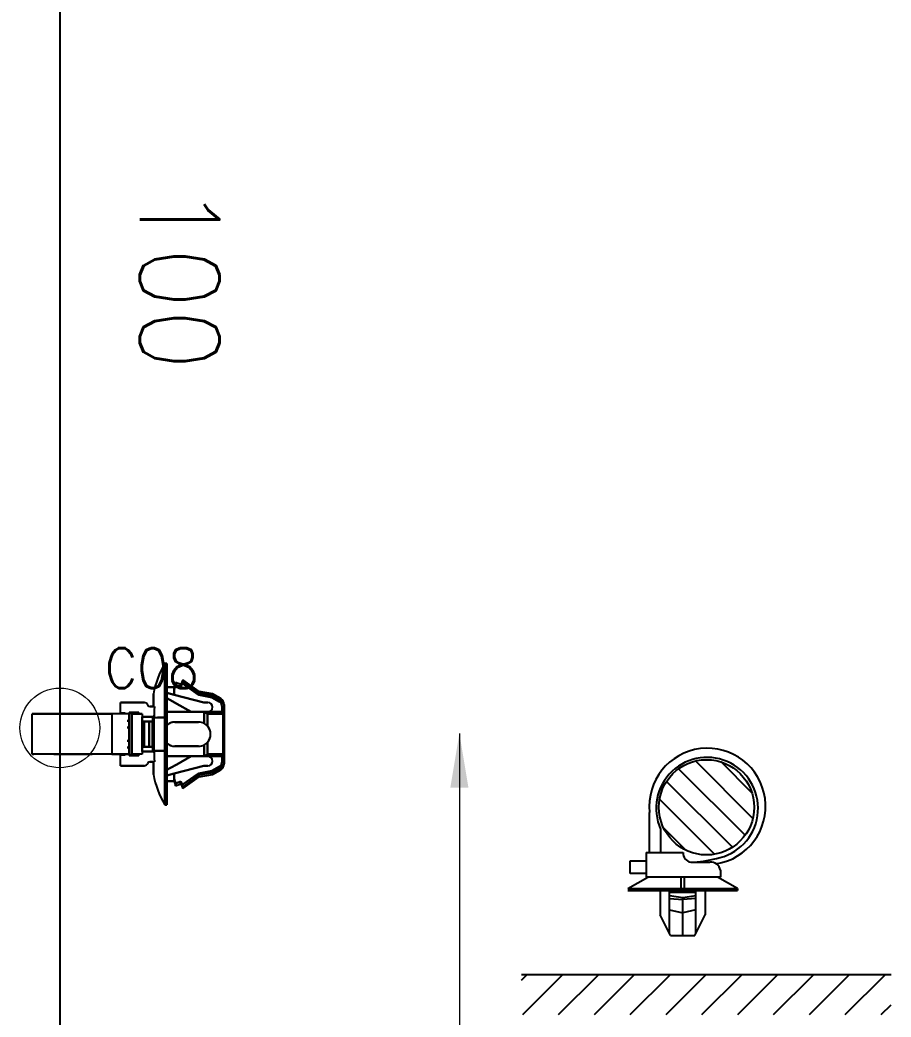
# Model space of a CAD drawing. Header units: inches. Extents: x 47316 to 59086, y 3141 to 11743.
# Drawn here: x 58278.5 to 58333, y 7397.6 to 7460.1 of the extents above; entities that cross this region are included whole.
import ezdxf

# ---------------------------------------------------------------- set-up
doc = ezdxf.new("R2010")
doc.units = ezdxf.units.IN
doc.header["$MEASUREMENT"] = 0
doc.layers.add('at_Entity', color=1, linetype='Continuous')
doc.layers.add('图形层', color=7, linetype='Continuous')
doc.layers.add('Beschreibung', color=7, linetype='Continuous', lineweight=25)
doc.styles.get("Standard").update_dxf_attribs({"font": ''})
doc.styles.get('Standard').set_extended_font_data('SimSun')
doc.linetypes.add('_VH_OTCON', pattern='A,0.0001,[7,VeSys.shx,S=0.1,R=0,X=0,Y=0],-0.4,[7,VeSys.shx,S=0.1,R=0,X=0,Y=0],-0.4,["X",Standard,S=1,R=0,X=-0.5,Y=-0.5],-0.0001,[7,VeSys.shx,S=0.1,R=0,X=0,Y=0],-0.4', length=1.2002)

msp = doc.modelspace()

# ---------------------------------------------------------------- linework, layer by layer
at = {"color": 0, "linetype": '_VH_OTCON', "lineweight": -2, "ltscale": 5}
for p, q in [((58280.977, 7473.388), (58280.977, 7415.726)), ((58280.977, 7415.726), (58280.977, 7373.054))]:
    msp.add_line(p, q, dxfattribs=at)
at = {"color": 7, "ltscale": 0.2}
for p, q in [((58287.557, 7416.387), (58287.557, 7419.755)), ((58287.557, 7416.387), (58287.557, 7419.755)), ((58287.683, 7416.387), (58287.683, 7419.755)), ((58287.683, 7419.755), (58287.683, 7416.387)), ((58287.557, 7410.914), (58287.557, 7414.282)), ((58287.557, 7414.282), (58287.557, 7410.914)), ((58287.683, 7414.282), (58287.683, 7410.914)), ((58287.683, 7414.282), (58287.683, 7410.914))]:
    msp.add_line(p, q, dxfattribs=at)
at = {"color": 7, "ltscale": 0.0075}
for p, q in [((58287.557, 7419.755), (58287.683, 7419.755)), ((58287.683, 7419.755), (58287.557, 7419.755)), ((58291.135, 7417.077), (58291.261, 7417.077)), ((58291.135, 7417.077), (58291.261, 7417.077)), ((58287.557, 7416.387), (58287.683, 7416.387)), ((58287.683, 7416.387), (58287.557, 7416.387)), ((58291.261, 7416.724), (58291.135, 7416.724)), ((58285.325, 7416.177), (58285.199, 7416.177)), ((58285.199, 7416.177), (58285.325, 7416.177)), ((58285.199, 7415.756), (58285.325, 7415.756)), ((58285.325, 7415.756), (58285.199, 7415.756)), ((58285.325, 7414.914), (58285.199, 7414.914)), ((58285.199, 7414.914), (58285.325, 7414.914)), ((58285.199, 7414.493), (58285.325, 7414.493)), ((58285.325, 7414.493), (58285.199, 7414.493)), ((58287.683, 7414.282), (58287.557, 7414.282)), ((58287.557, 7414.282), (58287.683, 7414.282)), ((58291.261, 7413.593), (58291.135, 7413.593)), ((58291.261, 7413.593), (58291.135, 7413.593)), ((58287.557, 7410.914), (58287.683, 7410.914)), ((58287.683, 7410.914), (58287.557, 7410.914))]:
    msp.add_line(p, q, dxfattribs=at)
at = {"color": 7, "ltscale": 0.087396}
for p, q in [((58287.683, 7419.755), (58287.683, 7418.283)), ((58287.683, 7410.914), (58287.683, 7412.386)), ((58287.683, 7410.914), (58287.683, 7412.386))]:
    msp.add_line(p, q, dxfattribs=at)
at = {"color": 7, "ltscale": 0.0875}
for p, q in [((58287.683, 7418.282), (58287.683, 7419.755)), ((58289.661, 7416.092), (58288.188, 7416.092)), ((58288.188, 7416.092), (58289.661, 7416.092)), ((58288.188, 7414.577), (58289.661, 7414.577)), ((58289.661, 7414.577), (58288.188, 7414.577)), ((58289.661, 7414.577), (58288.188, 7414.577))]:
    msp.add_line(p, q, dxfattribs=at)
at = {"color": 7, "ltscale": 0.027499}
for p, q in [((58288.146, 7418.282), (58287.683, 7418.282)), ((58287.683, 7418.282), (58288.146, 7418.282)), ((58288.146, 7412.388), (58287.683, 7412.388)), ((58287.683, 7412.388), (58288.146, 7412.388))]:
    msp.add_line(p, q, dxfattribs=at)
at = {"color": 7, "ltscale": 0.018183}
msp.add_line((58288.23, 7418.576), (58288.146, 7418.282), dxfattribs=at)
at = {"color": 7, "ltscale": 0.018199}
for p, q in [((58288.146, 7418.139), (58288.23, 7418.434)), ((58288.23, 7418.434), (58288.146, 7418.139)), ((58288.146, 7412.53), (58288.23, 7412.235)), ((58288.23, 7412.235), (58288.146, 7412.53))]:
    msp.add_line(p, q, dxfattribs=at)
at = {"color": 7, "ltscale": 0.000342}
for p, q in [((58288.146, 7418.276), (58288.146, 7418.282)), ((58288.146, 7412.388), (58288.146, 7412.393))]:
    msp.add_line(p, q, dxfattribs=at)
at = {"color": 7, "ltscale": 0.006641}
msp.add_line((58288.146, 7418.282), (58288.146, 7418.17), dxfattribs=at)
at = {"color": 7, "ltscale": 0.002142}
msp.add_line((58288.146, 7418.245), (58288.146, 7418.282), dxfattribs=at)
at = {"color": 7, "ltscale": 0.00033}
for p, q in [((58288.146, 7418.282), (58288.146, 7418.276)), ((58288.146, 7412.393), (58288.146, 7412.388)), ((58288.546, 7412.22), (58288.546, 7412.225))]:
    msp.add_line(p, q, dxfattribs=at)
at = {"color": 7, "ltscale": 0.002136}
msp.add_line((58288.146, 7418.282), (58288.146, 7418.246), dxfattribs=at)
at = {"color": 7, "ltscale": 0.001825}
msp.add_line((58288.146, 7418.276), (58288.146, 7418.245), dxfattribs=at)
at = {"color": 7, "ltscale": 0.003674}
for p, q in [((58288.146, 7418.214), (58288.146, 7418.276)), ((58288.146, 7412.393), (58288.146, 7412.455))]:
    msp.add_line(p, q, dxfattribs=at)
at = {"color": 7, "ltscale": 0.006305}
msp.add_line((58288.146, 7418.246), (58288.146, 7418.139), dxfattribs=at)
at = {"color": 7, "ltscale": 0.006299}
msp.add_line((58288.146, 7418.139), (58288.146, 7418.245), dxfattribs=at)
at = {"color": 7, "ltscale": 0.00329}
msp.add_line((58288.146, 7418.159), (58288.146, 7418.214), dxfattribs=at)
at = {"color": 7, "ltscale": 0.019785}
for p, q in [((58288.146, 7417.806), (58288.146, 7418.139)), ((58288.146, 7418.139), (58288.146, 7417.806)), ((58288.146, 7412.863), (58288.146, 7412.53)), ((58288.146, 7412.53), (58288.146, 7412.863))]:
    msp.add_line(p, q, dxfattribs=at)
at = {"color": 7, "ltscale": 0.008429}
for p, q in [((58288.23, 7418.434), (58288.23, 7418.576)), ((58288.546, 7412.361), (58288.546, 7412.22))]:
    msp.add_line(p, q, dxfattribs=at)
at = {"color": 7, "ltscale": 0.020195}
for p, q in [((58288.546, 7418.45), (58288.23, 7418.576)), ((58288.23, 7418.434), (58288.546, 7418.308)), ((58288.546, 7418.308), (58288.23, 7418.434)), ((58288.23, 7412.235), (58288.546, 7412.361)), ((58288.546, 7412.361), (58288.23, 7412.235)), ((58288.23, 7412.093), (58288.546, 7412.22))]:
    msp.add_line(p, q, dxfattribs=at)
at = {"color": 7, "ltscale": 0.008438}
msp.add_line((58288.23, 7418.576), (58288.23, 7418.434), dxfattribs=at)
at = {"color": 7, "ltscale": 0.002185}
msp.add_line((58288.23, 7418.506), (58288.23, 7418.543), dxfattribs=at)
at = {"color": 7, "ltscale": 0.019}
msp.add_line((58288.672, 7418.744), (58288.546, 7418.45), dxfattribs=at)
at = {"color": 7, "ltscale": 0.013619}
for p, q in [((58288.546, 7418.308), (58288.636, 7418.519)), ((58288.636, 7418.519), (58288.546, 7418.308)), ((58288.546, 7412.361), (58288.636, 7412.151)), ((58288.636, 7412.151), (58288.546, 7412.361))]:
    msp.add_line(p, q, dxfattribs=at)
at = {"color": 7, "ltscale": 0.0009}
msp.add_line((58288.546, 7418.435), (58288.546, 7418.45), dxfattribs=at)
at = {"color": 7, "ltscale": 0.000912}
for p, q in [((58288.546, 7418.45), (58288.546, 7418.434)), ((58288.23, 7412.109), (58288.23, 7412.093))]:
    msp.add_line(p, q, dxfattribs=at)
at = {"color": 7, "ltscale": 0.002856}
msp.add_line((58288.546, 7418.444), (58288.546, 7418.396), dxfattribs=at)
at = {"color": 7, "ltscale": 0.002869}
msp.add_line((58288.546, 7418.396), (58288.546, 7418.444), dxfattribs=at)
at = {"color": 7, "ltscale": 0.002832}
msp.add_line((58288.546, 7418.387), (58288.546, 7418.435), dxfattribs=at)
at = {"color": 7, "ltscale": 0.00282}
for p, q in [((58288.546, 7418.434), (58288.546, 7418.387)), ((58288.23, 7412.156), (58288.23, 7412.109))]:
    msp.add_line(p, q, dxfattribs=at)
at = {"color": 7, "ltscale": 0.004715}
msp.add_line((58288.546, 7418.308), (58288.546, 7418.387), dxfattribs=at)
at = {"color": 7, "ltscale": 0.004687}
msp.add_line((58288.546, 7418.387), (58288.546, 7418.308), dxfattribs=at)
at = {"color": 7, "ltscale": 0.074459}
for p, q in [((58288.636, 7418.519), (58289.656, 7417.79)), ((58289.656, 7417.79), (58288.636, 7418.519)), ((58288.636, 7412.151), (58289.656, 7412.879)), ((58289.656, 7412.879), (58288.636, 7412.151))]:
    msp.add_line(p, q, dxfattribs=at)
at = {"color": 7, "ltscale": 0.000903}
msp.add_line((58288.672, 7418.744), (58288.672, 7418.728), dxfattribs=at)
at = {"color": 7, "ltscale": 4.3e-05}
msp.add_line((58288.672, 7418.744), (58288.672, 7418.744), dxfattribs=at)
at = {"color": 7, "ltscale": 0.075271}
for p, q in [((58289.704, 7418.008), (58288.672, 7418.744)), ((58288.672, 7418.641), (58289.704, 7417.904)), ((58289.704, 7417.904), (58288.672, 7418.641)), ((58289.704, 7412.765), (58288.672, 7412.029)), ((58288.672, 7411.925), (58289.704, 7412.662))]:
    msp.add_line(p, q, dxfattribs=at)
at = {"color": 7, "ltscale": 4.9e-05}
msp.add_line((58288.672, 7418.744), (58288.672, 7418.744), dxfattribs=at)
at = {"color": 7, "ltscale": 0.000916}
msp.add_line((58288.672, 7418.744), (58288.672, 7418.728), dxfattribs=at)
at = {"color": 7, "ltscale": 0.005222}
msp.add_line((58288.672, 7418.728), (58288.672, 7418.641), dxfattribs=at)
at = {"color": 7, "ltscale": 0.005249}
msp.add_line((58288.672, 7418.728), (58288.672, 7418.64), dxfattribs=at)
at = {"color": 7, "ltscale": 0.047501}
for p, q in [((58286.841, 7417.861), (58286.841, 7417.061)), ((58286.841, 7417.061), (58286.841, 7417.861)), ((58286.841, 7413.609), (58286.841, 7412.809)), ((58286.841, 7412.809), (58286.841, 7413.609))]:
    msp.add_line(p, q, dxfattribs=at)
at = {"color": 7, "ltscale": 0.015289}
msp.add_line((58287.906, 7417.454), (58287.682, 7417.58), dxfattribs=at)
at = {"color": 7, "ltscale": 0.028456}
for p, q in [((58288.146, 7417.806), (58287.683, 7417.929)), ((58287.683, 7417.929), (58288.146, 7417.806)), ((58288.146, 7412.863), (58287.683, 7412.74)), ((58287.683, 7412.74), (58288.146, 7412.863))]:
    msp.add_line(p, q, dxfattribs=at)
at = {"color": 7, "ltscale": 0.020602}
for p, q in [((58287.683, 7417.929), (58287.683, 7417.583)), ((58287.683, 7412.74), (58287.683, 7413.087)), ((58287.683, 7412.74), (58287.683, 7413.087))]:
    msp.add_line(p, q, dxfattribs=at)
at = {"color": 7, "ltscale": 0.020749}
msp.add_line((58287.683, 7417.58), (58287.683, 7417.929), dxfattribs=at)
at = {"color": 7, "ltscale": 0.015242}
for p, q in [((58287.683, 7417.58), (58287.906, 7417.454)), ((58287.906, 7413.215), (58287.683, 7413.089))]:
    msp.add_line(p, q, dxfattribs=at)
at = {"color": 7, "ltscale": 0.11383}
for p, q in [((58289.998, 7417.313), (58288.146, 7417.806)), ((58288.146, 7417.806), (58289.998, 7417.313)), ((58289.998, 7413.356), (58288.146, 7412.863)), ((58288.146, 7412.863), (58289.998, 7413.356))]:
    msp.add_line(p, q, dxfattribs=at)
at = {"color": 7, "ltscale": 0.004321}
for p, q in [((58289.685, 7417.857), (58289.656, 7417.79)), ((58289.656, 7417.79), (58289.685, 7417.857)), ((58289.656, 7412.879), (58289.685, 7412.812)), ((58289.685, 7412.812), (58289.656, 7412.879))]:
    msp.add_line(p, q, dxfattribs=at)
at = {"color": 7, "ltscale": 0.051095}
for p, q in [((58289.656, 7417.79), (58290.504, 7417.641)), ((58290.504, 7417.641), (58289.656, 7417.79)), ((58289.656, 7412.879), (58290.504, 7413.028)), ((58290.504, 7413.028), (58289.656, 7412.879))]:
    msp.add_line(p, q, dxfattribs=at)
at = {"color": 7, "ltscale": 0.000205}
for p, q in [((58289.686, 7417.86), (58289.685, 7417.857)), ((58289.685, 7417.857), (58289.686, 7417.86)), ((58289.685, 7412.812), (58289.686, 7412.809)), ((58289.686, 7412.809), (58289.685, 7412.812))]:
    msp.add_line(p, q, dxfattribs=at)
at = {"color": 7, "ltscale": 0.002621}
for p, q in [((58289.703, 7417.901), (58289.686, 7417.86)), ((58289.686, 7417.86), (58289.703, 7417.901)), ((58289.686, 7412.809), (58289.703, 7412.768)), ((58289.703, 7412.768), (58289.686, 7412.809))]:
    msp.add_line(p, q, dxfattribs=at)
at = {"color": 7, "ltscale": 0.050773}
for p, q in [((58289.703, 7417.901), (58290.545, 7417.753)), ((58290.545, 7417.753), (58289.703, 7417.901)), ((58290.545, 7412.916), (58289.703, 7412.768))]:
    msp.add_line(p, q, dxfattribs=at)
at = {"color": 7, "ltscale": 0.006168}
for p, q in [((58289.704, 7417.904), (58289.704, 7418.008)), ((58289.704, 7418.008), (58289.704, 7417.904))]:
    msp.add_line(p, q, dxfattribs=at)
at = {"color": 7, "ltscale": 0.05076}
for p, q in [((58290.546, 7417.86), (58289.704, 7418.008)), ((58289.704, 7412.662), (58290.546, 7412.809))]:
    msp.add_line(p, q, dxfattribs=at)
at = {"color": 7, "ltscale": 0.004276}
for p, q in [((58290.529, 7417.709), (58290.504, 7417.641)), ((58290.504, 7417.641), (58290.529, 7417.709)), ((58290.529, 7412.96), (58290.504, 7413.028)), ((58290.504, 7413.028), (58290.529, 7412.96))]:
    msp.add_line(p, q, dxfattribs=at)
at = {"color": 7, "ltscale": 0.0329}
for p, q in [((58290.504, 7417.641), (58290.982, 7417.361)), ((58290.982, 7417.361), (58290.504, 7417.641)), ((58290.504, 7413.028), (58290.982, 7413.309)), ((58290.982, 7413.309), (58290.504, 7413.028))]:
    msp.add_line(p, q, dxfattribs=at)
at = {"color": 7, "ltscale": 0.002806}
for p, q in [((58290.545, 7417.753), (58290.529, 7417.709)), ((58290.529, 7412.96), (58290.545, 7412.916))]:
    msp.add_line(p, q, dxfattribs=at)
at = {"color": 7, "ltscale": 0.00266}
for p, q in [((58290.53, 7417.711), (58290.545, 7417.753)), ((58290.545, 7412.916), (58290.53, 7412.958))]:
    msp.add_line(p, q, dxfattribs=at)
at = {"color": 7, "ltscale": 0.034163}
for p, q in [((58290.545, 7417.753), (58291.042, 7417.463)), ((58291.042, 7413.206), (58290.545, 7412.916))]:
    msp.add_line(p, q, dxfattribs=at)
at = {"color": 7, "ltscale": 0.006223}
for p, q in [((58290.546, 7417.86), (58290.546, 7417.756)), ((58290.546, 7417.86), (58290.546, 7417.756)), ((58290.546, 7412.809), (58290.546, 7412.914))]:
    msp.add_line(p, q, dxfattribs=at)
at = {"color": 7, "ltscale": 0.034946}
for p, q in [((58291.053, 7417.562), (58290.546, 7417.86)), ((58290.546, 7412.809), (58291.053, 7413.107))]:
    msp.add_line(p, q, dxfattribs=at)
at = {"color": 7, "ltscale": 0.034208}
for p, q in [((58291.042, 7417.463), (58290.546, 7417.756)), ((58291.042, 7413.206), (58290.546, 7412.914))]:
    msp.add_line(p, q, dxfattribs=at)
at = {"color": 7, "ltscale": 0.000128}
for p, q in [((58290.546, 7417.753), (58290.546, 7417.756)), ((58290.546, 7412.914), (58290.546, 7412.916)), ((58290.546, 7412.916), (58290.546, 7412.914))]:
    msp.add_line(p, q, dxfattribs=at)
at = {"color": 7, "ltscale": 0.005864}
msp.add_line((58291.054, 7417.562), (58291.042, 7417.464), dxfattribs=at)
at = {"color": 7, "ltscale": 0.005865}
for p, q in [((58291.053, 7417.562), (58291.042, 7417.463)), ((58291.042, 7413.206), (58291.053, 7413.108))]:
    msp.add_line(p, q, dxfattribs=at)
at = {"color": 7, "ltscale": 0.025}
for p, q in [((58285.199, 7417.313), (58284.778, 7417.313)), ((58285.319, 7415.756), (58285.319, 7416.177)), ((58285.319, 7415.756), (58285.319, 7416.177)), ((58285.325, 7415.756), (58285.325, 7416.177)), ((58285.319, 7414.493), (58285.319, 7414.914)), ((58285.319, 7414.493), (58285.319, 7414.914))]:
    msp.add_line(p, q, dxfattribs=at)
at = {"color": 7, "ltscale": 0.039999}
for p, q in [((58284.778, 7416.64), (58284.778, 7417.313)), ((58284.778, 7416.64), (58284.778, 7417.313)), ((58284.778, 7413.356), (58284.778, 7414.03)), ((58284.778, 7413.356), (58284.778, 7414.03))]:
    msp.add_line(p, q, dxfattribs=at)
at = {"color": 7, "ltscale": 0.022501}
for p, q in [((58284.778, 7417.313), (58285.157, 7417.313)), ((58284.778, 7417.313), (58285.157, 7417.313)), ((58284.778, 7413.356), (58285.157, 7413.356)), ((58285.157, 7413.356), (58284.778, 7413.356))]:
    msp.add_line(p, q, dxfattribs=at)
at = {"color": 7, "ltscale": 0.064999}
for p, q in [((58285.157, 7417.313), (58286.251, 7417.313)), ((58285.157, 7417.313), (58286.251, 7417.313)), ((58285.157, 7413.356), (58286.251, 7413.356)), ((58286.251, 7413.356), (58285.157, 7413.356))]:
    msp.add_line(p, q, dxfattribs=at)
at = {"color": 7, "ltscale": 0.0625}
msp.add_line((58286.251, 7417.313), (58285.199, 7417.313), dxfattribs=at)
at = {"color": 7, "ltscale": 0.013786}
msp.add_line((58286.841, 7417.061), (58286.609, 7417.061), dxfattribs=at)
at = {"color": 7, "ltscale": 0.017471}
for p, q in [((58286.903, 7417.061), (58286.609, 7417.061)), ((58286.903, 7413.609), (58286.609, 7413.609))]:
    msp.add_line(p, q, dxfattribs=at)
at = {"color": 7, "ltscale": 0.017476}
for p, q in [((58286.609, 7417.061), (58286.903, 7417.061)), ((58286.609, 7413.609), (58286.903, 7413.609))]:
    msp.add_line(p, q, dxfattribs=at)
at = {"color": 7, "ltscale": 0.00369}
for p, q in [((58286.903, 7417.061), (58286.841, 7417.061)), ((58286.841, 7413.609), (58286.903, 7413.609))]:
    msp.add_line(p, q, dxfattribs=at)
at = {"color": 7, "ltscale": 0.02697}
msp.add_line((58288.302, 7417.23), (58287.906, 7417.454), dxfattribs=at)
at = {"color": 7, "ltscale": 0.026985}
for p, q in [((58287.906, 7417.454), (58288.302, 7417.23)), ((58288.302, 7413.439), (58287.906, 7413.215))]:
    msp.add_line(p, q, dxfattribs=at)
at = {"color": 7, "ltscale": 0.065039}
msp.add_line((58289.198, 7416.724), (58288.245, 7417.263), dxfattribs=at)
at = {"color": 7, "ltscale": 0.06116}
msp.add_line((58289.198, 7416.724), (58288.302, 7417.23), dxfattribs=at)
at = {"color": 7, "ltscale": 0.061156}
for p, q in [((58288.302, 7417.23), (58289.198, 7416.724)), ((58289.198, 7413.945), (58288.302, 7413.439))]:
    msp.add_line(p, q, dxfattribs=at)
at = {"color": 7, "ltscale": 0.014999}
for p, q in [((58290.251, 7417.313), (58289.998, 7417.313)), ((58289.998, 7417.313), (58290.251, 7417.313)), ((58290.251, 7413.356), (58289.998, 7413.356)), ((58290.251, 7413.356), (58289.998, 7413.356)), ((58289.998, 7413.356), (58290.251, 7413.356))]:
    msp.add_line(p, q, dxfattribs=at)
at = {"color": 7, "ltscale": 0.007092}
for p, q in [((58290.982, 7417.361), (58291.042, 7417.463)), ((58291.042, 7417.463), (58290.982, 7417.361)), ((58291.042, 7413.206), (58290.982, 7413.309)), ((58290.982, 7413.309), (58291.042, 7413.206))]:
    msp.add_line(p, q, dxfattribs=at)
at = {"color": 7, "ltscale": 0.020941}
for p, q in [((58291.135, 7417.077), (58291.135, 7416.724)), ((58291.135, 7416.724), (58291.135, 7417.077)), ((58291.261, 7416.724), (58291.261, 7417.077)), ((58291.261, 7417.077), (58291.261, 7416.724)), ((58291.135, 7413.593), (58291.135, 7413.945)), ((58291.135, 7413.945), (58291.135, 7413.593)), ((58291.261, 7413.593), (58291.261, 7413.945)), ((58291.261, 7413.945), (58291.261, 7413.593))]:
    msp.add_line(p, q, dxfattribs=at)
at = {"color": 7, "ltscale": 0.015729}
msp.add_line((58291.261, 7416.934), (58291.261, 7417.199), dxfattribs=at)
at = {"color": 7, "ltscale": 0.015717}
msp.add_line((58291.261, 7417.198), (58291.261, 7416.934), dxfattribs=at)
at = {"color": 7, "ltscale": 0.012512}
for p, q in [((58291.261, 7416.723), (58291.261, 7416.934)), ((58291.261, 7413.736), (58291.261, 7413.946))]:
    msp.add_line(p, q, dxfattribs=at)
at = {"color": 7, "ltscale": 0.378897}
msp.add_line((58279.235, 7416.598), (58284.235, 7416.598), dxfattribs=at)
at = {"color": 7, "ltscale": 0.15}
for p, q in [((58279.235, 7414.072), (58279.235, 7416.598)), ((58284.235, 7416.598), (58284.235, 7414.072)), ((58284.235, 7416.598), (58284.235, 7414.072)), ((58285.494, 7414.072), (58285.494, 7416.598)), ((58285.494, 7416.598), (58285.494, 7414.072)), ((58286.125, 7416.598), (58286.125, 7414.072)), ((58286.125, 7416.598), (58286.125, 7414.072)), ((58291.198, 7414.072), (58291.198, 7416.598)), ((58291.198, 7416.598), (58291.198, 7414.072))]:
    msp.add_line(p, q, dxfattribs=at)
at = {"color": 7, "ltscale": 0.215019}
msp.add_line((58282.671, 7416.598), (58279.235, 7416.598), dxfattribs=at)
at = {"color": 7, "ltscale": 0.315749}
msp.add_line((58279.235, 7416.598), (58283.803, 7416.598), dxfattribs=at)
at = {"color": 7, "ltscale": 0.378905}
msp.add_line((58284.235, 7416.598), (58279.235, 7416.598), dxfattribs=at)
at = {"color": 7, "ltscale": 0.315758}
msp.add_line((58279.235, 7416.598), (58283.803, 7416.598), dxfattribs=at)
at = {"color": 7, "ltscale": 0.179182}
msp.add_line((58282.499, 7416.598), (58279.482, 7416.598), dxfattribs=at)
at = {"color": 7, "ltscale": 0.026669}
for p, q in [((58282.499, 7416.598), (58282.949, 7416.598)), ((58282.949, 7416.598), (58282.499, 7416.598)), ((58282.671, 7416.598), (58283.12, 7416.598))]:
    msp.add_line(p, q, dxfattribs=at)
at = {"color": 7, "ltscale": 0.108633}
msp.add_line((58284.778, 7416.598), (58282.949, 7416.598), dxfattribs=at)
at = {"color": 7, "ltscale": 0.076392}
msp.add_line((58284.235, 7416.598), (58282.949, 7416.598), dxfattribs=at)
at = {"color": 7, "ltscale": 0.098454}
msp.add_line((58284.778, 7416.598), (58283.12, 7416.598), dxfattribs=at)
at = {"color": 7, "ltscale": 0.057913}
msp.add_line((58284.778, 7416.598), (58283.803, 7416.598), dxfattribs=at)
at = {"color": 7, "ltscale": 0.0644}
for p, q in [((58285.319, 7416.598), (58284.235, 7416.598)), ((58285.319, 7416.598), (58284.235, 7416.598)), ((58284.235, 7414.072), (58285.319, 7414.072)), ((58285.319, 7414.072), (58284.235, 7414.072))]:
    msp.add_line(p, q, dxfattribs=at)
at = {"color": 7, "ltscale": 0.0175}
for p, q in [((58284.778, 7416.64), (58285.073, 7416.64)), ((58284.778, 7416.64), (58285.073, 7416.64)), ((58285.073, 7416.64), (58284.778, 7416.64)), ((58284.778, 7414.03), (58285.073, 7414.03)), ((58285.073, 7414.03), (58284.778, 7414.03))]:
    msp.add_line(p, q, dxfattribs=at)
at = {"color": 7, "ltscale": 0.002499}
for p, q in [((58284.778, 7416.598), (58284.778, 7416.64)), ((58285.073, 7416.64), (58285.073, 7416.598)), ((58285.073, 7416.598), (58285.073, 7416.64)), ((58285.325, 7416.682), (58285.325, 7416.64)), ((58285.325, 7416.682), (58285.325, 7416.64)), ((58285.873, 7416.64), (58285.873, 7416.598)), ((58285.873, 7416.598), (58285.873, 7416.64)), ((58285.873, 7416.64), (58285.873, 7416.598)), ((58284.778, 7414.03), (58284.778, 7414.072)), ((58285.073, 7414.072), (58285.073, 7414.03)), ((58285.073, 7414.03), (58285.073, 7414.072)), ((58285.325, 7413.987), (58285.325, 7414.03)), ((58285.325, 7414.03), (58285.325, 7413.987)), ((58285.325, 7414.03), (58285.325, 7413.987)), ((58285.873, 7414.072), (58285.873, 7414.03)), ((58285.873, 7414.03), (58285.873, 7414.072)), ((58285.873, 7414.072), (58285.873, 7414.03))]:
    msp.add_line(p, q, dxfattribs=at)
at = {"color": 7, "ltscale": 2.6e-05}
for p, q in [((58284.778, 7416.64), (58284.778, 7416.64)), ((58284.778, 7414.03), (58284.778, 7414.03))]:
    msp.add_line(p, q, dxfattribs=at)
at = {"color": 7, "ltscale": 0.000629}
msp.add_line((58285.325, 7416.671), (58285.325, 7416.682), dxfattribs=at)
at = {"color": 7, "ltscale": 0.035001}
for p, q in [((58285.325, 7416.682), (58285.915, 7416.682)), ((58285.915, 7416.682), (58285.325, 7416.682)), ((58287.683, 7416.387), (58287.093, 7416.387)), ((58287.683, 7416.387), (58287.093, 7416.387)), ((58285.915, 7413.987), (58285.325, 7413.987)), ((58285.915, 7413.987), (58285.325, 7413.987)), ((58285.325, 7413.987), (58285.915, 7413.987))]:
    msp.add_line(p, q, dxfattribs=at)
at = {"color": 7, "ltscale": 0.154999}
for p, q in [((58285.325, 7416.64), (58285.325, 7414.03)), ((58285.325, 7414.03), (58285.325, 7416.64))]:
    msp.add_line(p, q, dxfattribs=at)
at = {"color": 7, "ltscale": 0.032501}
for p, q in [((58285.325, 7416.64), (58285.873, 7416.64)), ((58285.325, 7416.64), (58285.873, 7416.64)), ((58285.325, 7414.03), (58285.873, 7414.03)), ((58285.873, 7414.03), (58285.325, 7414.03))]:
    msp.add_line(p, q, dxfattribs=at)
at = {"color": 7, "ltscale": 0.021939}
msp.add_line((58285.325, 7416.64), (58285.695, 7416.64), dxfattribs=at)
at = {"color": 7, "ltscale": 0.0375}
for p, q in [((58285.494, 7416.598), (58286.125, 7416.598)), ((58286.125, 7416.598), (58285.494, 7416.598)), ((58286.125, 7414.072), (58285.494, 7414.072)), ((58286.125, 7414.072), (58285.494, 7414.072))]:
    msp.add_line(p, q, dxfattribs=at)
at = {"color": 7, "ltscale": 0.010562}
msp.add_line((58285.873, 7416.64), (58285.695, 7416.64), dxfattribs=at)
at = {"color": 7, "ltscale": 0.002502}
msp.add_line((58285.915, 7416.598), (58285.872, 7416.598), dxfattribs=at)
at = {"color": 7, "ltscale": 0.004999}
for p, q in [((58285.915, 7416.682), (58285.915, 7416.598)), ((58285.915, 7416.598), (58285.915, 7416.682)), ((58285.915, 7414.072), (58285.915, 7413.987)), ((58285.915, 7413.987), (58285.915, 7414.072))]:
    msp.add_line(p, q, dxfattribs=at)
at = {"color": 7, "ltscale": 0.040002}
for p, q in [((58286.125, 7416.429), (58286.799, 7416.429)), ((58286.799, 7416.429), (58286.125, 7416.429)), ((58286.799, 7414.24), (58286.125, 7414.24)), ((58286.799, 7414.24), (58286.125, 7414.24)), ((58286.125, 7414.24), (58286.799, 7414.24))]:
    msp.add_line(p, q, dxfattribs=at)
at = {"color": 7, "ltscale": 0.017502}
for p, q in [((58286.125, 7416.134), (58286.125, 7416.429)), ((58286.125, 7414.24), (58286.125, 7414.535))]:
    msp.add_line(p, q, dxfattribs=at)
at = {"color": 7, "ltscale": 0.129999}
for p, q in [((58286.799, 7416.429), (58286.799, 7414.24)), ((58286.799, 7414.24), (58286.799, 7416.429))]:
    msp.add_line(p, q, dxfattribs=at)
at = {"color": 7, "ltscale": 0.040567}
for p, q in [((58286.873, 7416.387), (58287.557, 7416.387)), ((58286.873, 7414.282), (58287.557, 7414.282))]:
    msp.add_line(p, q, dxfattribs=at)
at = {"color": 7, "ltscale": 0.125}
for p, q in [((58286.873, 7414.282), (58286.873, 7416.387)), ((58286.873, 7416.387), (58286.873, 7414.282)), ((58287.557, 7414.282), (58287.557, 7416.387)), ((58287.557, 7416.387), (58287.557, 7414.282)), ((58287.683, 7414.282), (58287.683, 7416.387)), ((58287.683, 7416.387), (58287.683, 7414.282))]:
    msp.add_line(p, q, dxfattribs=at)
at = {"color": 7, "ltscale": 0.040569}
for p, q in [((58286.873, 7416.387), (58287.557, 7416.387)), ((58287.557, 7414.282), (58286.873, 7414.282))]:
    msp.add_line(p, q, dxfattribs=at)
at = {"color": 7, "ltscale": 0.089999}
for p, q in [((58287.683, 7416.724), (58289.198, 7416.724)), ((58289.198, 7416.724), (58287.683, 7416.724)), ((58289.198, 7413.945), (58287.683, 7413.945)), ((58287.683, 7413.945), (58289.198, 7413.945))]:
    msp.add_line(p, q, dxfattribs=at)
at = {"color": 7, "ltscale": 0.040697}
msp.add_line((58289.042, 7416.724), (58288.356, 7416.724), dxfattribs=at)
at = {"color": 7, "ltscale": 0.040701}
msp.add_line((58288.356, 7416.724), (58289.042, 7416.724), dxfattribs=at)
at = {"color": 7, "ltscale": 0.039936}
for p, q in [((58289.198, 7416.724), (58289.871, 7416.724)), ((58289.871, 7416.724), (58289.198, 7416.724)), ((58289.871, 7413.945), (58289.198, 7413.945)), ((58289.198, 7413.945), (58289.871, 7413.945))]:
    msp.add_line(p, q, dxfattribs=at)
at = {"color": 7, "ltscale": 0.048712}
msp.add_line((58290.019, 7416.724), (58289.198, 7416.724), dxfattribs=at)
at = {"color": 7, "ltscale": 0.082565}
for p, q in [((58291.261, 7416.724), (58289.871, 7416.724)), ((58289.871, 7416.724), (58291.261, 7416.724)), ((58289.871, 7413.945), (58291.261, 7413.945)), ((58291.261, 7413.945), (58289.871, 7413.945))]:
    msp.add_line(p, q, dxfattribs=at)
at = {"color": 7, "ltscale": 0.041339}
for p, q in [((58290.012, 7416.702), (58290.012, 7416.006)), ((58290.012, 7416.006), (58290.012, 7416.702)), ((58290.012, 7414.663), (58290.012, 7413.967)), ((58290.012, 7413.967), (58290.012, 7414.663))]:
    msp.add_line(p, q, dxfattribs=at)
at = {"color": 7, "ltscale": 0.002634}
for p, q in [((58290.012, 7416.702), (58290.054, 7416.687)), ((58290.054, 7413.982), (58290.012, 7413.967))]:
    msp.add_line(p, q, dxfattribs=at)
at = {"color": 7, "ltscale": 0.002635}
for p, q in [((58290.054, 7416.687), (58290.012, 7416.702)), ((58290.012, 7413.967), (58290.054, 7413.982))]:
    msp.add_line(p, q, dxfattribs=at)
at = {"color": 7, "ltscale": 0.008279}
msp.add_line((58290.158, 7416.724), (58290.019, 7416.724), dxfattribs=at)
at = {"color": 7, "ltscale": 0.005516}
msp.add_line((58290.251, 7416.724), (58290.158, 7416.724), dxfattribs=at)
at = {"color": 7, "ltscale": 0.044711}
for p, q in [((58290.222, 7415.845), (58290.222, 7416.598)), ((58290.222, 7416.598), (58290.222, 7415.845)), ((58290.222, 7414.072), (58290.222, 7414.825)), ((58290.222, 7414.825), (58290.222, 7414.072))]:
    msp.add_line(p, q, dxfattribs=at)
at = {"color": 7, "ltscale": 0.057954}
for p, q in [((58290.222, 7416.598), (58291.198, 7416.598)), ((58291.198, 7416.598), (58290.222, 7416.598)), ((58291.198, 7414.072), (58290.222, 7414.072)), ((58290.222, 7414.072), (58291.198, 7414.072))]:
    msp.add_line(p, q, dxfattribs=at)
at = {"color": 7, "ltscale": 0.052501}
msp.add_line((58291.135, 7416.724), (58290.251, 7416.724), dxfattribs=at)
at = {"color": 7, "ltscale": 0.000995}
for p, q in [((58291.261, 7416.707), (58291.261, 7416.724)), ((58291.261, 7416.724), (58291.261, 7416.707)), ((58291.261, 7413.945), (58291.261, 7413.962)), ((58291.261, 7413.962), (58291.261, 7413.945))]:
    msp.add_line(p, q, dxfattribs=at)
at = {"color": 7, "ltscale": 0.163214}
msp.add_line((58291.261, 7413.96), (58291.261, 7416.709), dxfattribs=at)
at = {"color": 7, "ltscale": 0.163013}
msp.add_line((58291.261, 7416.707), (58291.261, 7413.962), dxfattribs=at)
at = {"color": 7, "ltscale": 0.000322}
msp.add_line((58285.325, 7415.756), (58285.32, 7415.756), dxfattribs=at)
at = {"color": 7, "ltscale": 0.00087}
for p, q in [((58286.14, 7416.135), (58286.125, 7416.135)), ((58286.125, 7416.135), (58286.14, 7416.135)), ((58286.14, 7414.535), (58286.125, 7414.535)), ((58286.125, 7414.535), (58286.14, 7414.535))]:
    msp.add_line(p, q, dxfattribs=at)
at = {"color": 7, "ltscale": 0.023952}
msp.add_line((58286.528, 7416.135), (58286.125, 7416.135), dxfattribs=at)
at = {"color": 7, "ltscale": 0.007443}
for p, q in [((58286.265, 7416.135), (58286.14, 7416.135)), ((58286.14, 7416.135), (58286.265, 7416.135)), ((58286.265, 7414.535), (58286.14, 7414.535)), ((58286.14, 7414.535), (58286.265, 7414.535))]:
    msp.add_line(p, q, dxfattribs=at)
at = {"color": 7, "ltscale": 0.095001}
for p, q in [((58286.14, 7416.135), (58286.14, 7414.535)), ((58286.14, 7414.535), (58286.14, 7416.135)), ((58286.265, 7416.135), (58286.265, 7414.535)), ((58286.265, 7414.535), (58286.265, 7416.135)), ((58286.565, 7414.535), (58286.565, 7416.135)), ((58286.565, 7416.135), (58286.565, 7414.535)), ((58286.774, 7414.535), (58286.774, 7416.135))]:
    msp.add_line(p, q, dxfattribs=at)
at = {"color": 7, "ltscale": 0.017839}
for p, q in [((58286.565, 7416.135), (58286.265, 7416.135)), ((58286.265, 7416.135), (58286.565, 7416.135)), ((58286.565, 7414.535), (58286.265, 7414.535)), ((58286.265, 7414.535), (58286.565, 7414.535))]:
    msp.add_line(p, q, dxfattribs=at)
at = {"color": 7, "ltscale": 0.014789}
msp.add_line((58286.55, 7416.135), (58286.799, 7416.135), dxfattribs=at)
at = {"color": 7, "ltscale": 0.013841}
for p, q in [((58286.799, 7416.135), (58286.565, 7416.135)), ((58286.565, 7414.535), (58286.799, 7414.535))]:
    msp.add_line(p, q, dxfattribs=at)
at = {"color": 7, "ltscale": 0.012407}
for p, q in [((58286.774, 7416.135), (58286.565, 7416.135)), ((58286.774, 7414.535), (58286.565, 7414.535))]:
    msp.add_line(p, q, dxfattribs=at)
at = {"color": 7, "ltscale": 0.001863}
msp.add_line((58290.201, 7415.867), (58290.223, 7415.844), dxfattribs=at)
at = {"color": 7, "ltscale": 0.000505}
msp.add_line((58290.222, 7415.845), (58290.216, 7415.851), dxfattribs=at)
at = {"color": 7, "ltscale": 0.000368}
msp.add_line((58285.319, 7414.493), (58285.325, 7414.493), dxfattribs=at)
at = {"color": 7, "ltscale": 0.023056}
msp.add_line((58285.325, 7414.525), (58285.325, 7414.914), dxfattribs=at)
at = {"color": 7, "ltscale": 0.001447}
msp.add_line((58286.774, 7414.535), (58286.799, 7414.535), dxfattribs=at)
at = {"color": 7, "ltscale": 0.000598}
msp.add_line((58290.222, 7414.825), (58290.215, 7414.817), dxfattribs=at)
at = {"color": 7, "ltscale": 0.378893}
msp.add_line((58284.235, 7414.072), (58279.235, 7414.072), dxfattribs=at)
at = {"color": 7, "ltscale": 0.0272}
msp.add_line((58279.348, 7414.072), (58279.235, 7414.072), dxfattribs=at)
at = {"color": 7, "ltscale": 0.37888}
msp.add_line((58284.235, 7414.072), (58279.235, 7414.072), dxfattribs=at)
at = {"color": 7, "ltscale": 0.027199}
msp.add_line((58279.235, 7414.072), (58279.348, 7414.072), dxfattribs=at)
at = {"color": 7, "ltscale": 0.142593}
msp.add_line((58282.996, 7414.072), (58280.594, 7414.072), dxfattribs=at)
at = {"color": 7, "ltscale": 0.142589}
msp.add_line((58280.594, 7414.072), (58282.995, 7414.072), dxfattribs=at)
at = {"color": 7, "ltscale": 0.02751}
msp.add_line((58287.557, 7414.282), (58287.093, 7414.282), dxfattribs=at)
msp.add_line((58287.557, 7414.282), (58287.093, 7414.282), dxfattribs=at)
at = {"color": 7, "ltscale": 0.064963}
msp.add_line((58288.246, 7413.407), (58289.198, 7413.945), dxfattribs=at)
at = {"color": 7, "ltscale": 0.061161}
msp.add_line((58288.302, 7413.439), (58289.198, 7413.945), dxfattribs=at)
at = {"color": 7, "ltscale": 0.000399}
msp.add_line((58291.261, 7413.967), (58291.261, 7413.96), dxfattribs=at)
at = {"color": 7, "ltscale": 0.015215}
msp.add_line((58287.682, 7413.089), (58287.906, 7413.215), dxfattribs=at)
at = {"color": 7, "ltscale": 0.02701}
msp.add_line((58287.906, 7413.215), (58288.302, 7413.439), dxfattribs=at)
at = {"color": 7, "ltscale": 0.00587}
msp.add_line((58291.054, 7413.108), (58291.042, 7413.206), dxfattribs=at)
at = {"color": 7, "ltscale": 0.012915}
msp.add_line((58291.261, 7413.518), (58291.261, 7413.736), dxfattribs=at)
at = {"color": 7, "ltscale": 0.006183}
msp.add_line((58291.261, 7413.489), (58291.261, 7413.593), dxfattribs=at)
at = {"color": 7, "ltscale": 0.007248}
msp.add_line((58291.261, 7413.593), (58291.261, 7413.471), dxfattribs=at)
at = {"color": 7, "ltscale": 0.004422}
msp.add_line((58291.261, 7413.592), (58291.261, 7413.518), dxfattribs=at)
at = {"color": 7, "ltscale": 0.001605}
msp.add_line((58291.261, 7413.504), (58291.261, 7413.477), dxfattribs=at)
at = {"color": 0, "lineweight": -3, "ltscale": 10}
for p, q in [((58323.903, 7408.997), (58319.735, 7413.165)), ((58324.39, 7410.056), (58320.794, 7413.652)), ((58324.329, 7411.664), (58322.402, 7413.591)), ((58323.108, 7408.244), (58318.982, 7412.37)), ((58321.996, 7407.81), (58318.548, 7411.258)), ((58320.199, 7408.059), (58318.797, 7409.461))]:
    msp.add_line(p, q, dxfattribs=at)
at = {"color": 7, "ltscale": 0.008441}
for p, q in [((58288.146, 7412.388), (58288.146, 7412.53)), ((58288.146, 7412.53), (58288.146, 7412.388)), ((58288.546, 7412.219), (58288.546, 7412.361))]:
    msp.add_line(p, q, dxfattribs=at)
at = {"color": 7, "ltscale": 0.008432}
msp.add_line((58288.146, 7412.53), (58288.146, 7412.388), dxfattribs=at)
at = {"color": 7, "ltscale": 0.00434}
msp.add_line((58288.146, 7412.455), (58288.146, 7412.528), dxfattribs=at)
at = {"color": 7, "ltscale": 0.075264}
msp.add_line((58289.704, 7412.765), (58288.672, 7412.029), dxfattribs=at)
at = {"color": 7, "ltscale": 0.050769}
msp.add_line((58290.545, 7412.916), (58289.704, 7412.766), dxfattribs=at)
at = {"color": 7, "ltscale": 0.006165}
for p, q in [((58289.704, 7412.662), (58289.704, 7412.765)), ((58289.704, 7412.662), (58289.704, 7412.765)), ((58288.672, 7411.925), (58288.672, 7412.029))]:
    msp.add_line(p, q, dxfattribs=at)
at = {"color": 7, "ltscale": 0.006219}
msp.add_line((58290.546, 7412.914), (58290.546, 7412.809), dxfattribs=at)
at = {"color": 7, "ltscale": 0.002209}
msp.add_line((58288.146, 7412.43), (58288.146, 7412.393), dxfattribs=at)
at = {"color": 7, "ltscale": 0.000286}
for p, q in [((58288.147, 7412.389), (58288.146, 7412.393)), ((58288.146, 7412.393), (58288.147, 7412.389))]:
    msp.add_line(p, q, dxfattribs=at)
at = {"color": 7, "ltscale": 0.018174}
msp.add_line((58288.146, 7412.388), (58288.23, 7412.093), dxfattribs=at)
at = {"color": 7, "ltscale": 0.004681}
for p, q in [((58288.23, 7412.156), (58288.23, 7412.235)), ((58288.23, 7412.235), (58288.23, 7412.156))]:
    msp.add_line(p, q, dxfattribs=at)
at = {"color": 7, "ltscale": 0.002823}
msp.add_line((58288.23, 7412.109), (58288.23, 7412.156), dxfattribs=at)
at = {"color": 7, "ltscale": 0.000925}
msp.add_line((58288.23, 7412.093), (58288.23, 7412.109), dxfattribs=at)
at = {"color": 7, "ltscale": 0.004291}
msp.add_line((58288.546, 7412.289), (58288.546, 7412.361), dxfattribs=at)
at = {"color": 7, "ltscale": 0.003809}
msp.add_line((58288.546, 7412.225), (58288.546, 7412.289), dxfattribs=at)
at = {"color": 7, "ltscale": 0.001593}
msp.add_line((58288.546, 7412.252), (58288.546, 7412.225), dxfattribs=at)
at = {"color": 7, "ltscale": 0.000327}
msp.add_line((58288.546, 7412.225), (58288.546, 7412.219), dxfattribs=at)
at = {"color": 7, "ltscale": 0.019025}
msp.add_line((58288.546, 7412.219), (58288.672, 7411.925), dxfattribs=at)
at = {"color": 7, "ltscale": 0.006177}
msp.add_line((58288.672, 7412.029), (58288.672, 7411.925), dxfattribs=at)
at = {"color": 0, "lineweight": -3}
for p, q in [((58317.923, 7407.928), (58317.923, 7410.432)), ((58318.613, 7409.372), (58318.613, 7407.928)), ((58317.7, 7407.928), (58320.028, 7407.928)), ((58316.695, 7407.386), (58317.7, 7407.386)), ((58316.695, 7406.61), (58316.695, 7407.386)), ((58317.7, 7407.386), (58317.7, 7406.61)), ((58320.496, 7407.313), (58321.702, 7407.313)), ((58317.7, 7406.61), (58316.695, 7406.61)), ((58322.355, 7406.806), (58322.355, 7406.376)), ((58309.892, 7399.921), (58310.227, 7400.256)), ((58333.048, 7400.256, 0), (58309.892, 7400.256, 0)), ((58309.977, 7397.761), (58312.472, 7400.256)), ((58312.222, 7397.761), (58314.718, 7400.256)), ((58314.467, 7397.761), (58316.963, 7400.256)), ((58316.712, 7397.761), (58319.208, 7400.256)), ((58318.957, 7397.761), (58321.453, 7400.256)), ((58321.202, 7397.761), (58323.698, 7400.256)), ((58323.448, 7397.761), (58325.943, 7400.256)), ((58325.693, 7397.761), (58328.188, 7400.256)), ((58327.938, 7397.761), (58330.433, 7400.256)), ((58330.183, 7397.761), (58332.678, 7400.256)), ((58332.428, 7397.761), (58333.048, 7398.381))]:
    msp.add_line(p, q, dxfattribs=at)
at = {"color": 7}
for points in [[(58291.261, 7417.077), (58291.246, 7417.192), (58291.202, 7417.3), (58291.133, 7417.393), (58291.042, 7417.464)], [(58291.261, 7417.077), (58291.247, 7417.19), (58291.204, 7417.297), (58291.151, 7417.374), (58291.042, 7417.463)], [(58290.368, 7415.608), (58290.329, 7415.694), (58290.222, 7415.845)], [(58290.222, 7414.825), (58290.329, 7414.975), (58290.368, 7415.061)], [(58291.042, 7413.206), (58291.133, 7413.277), (58291.202, 7413.37), (58291.246, 7413.478), (58291.261, 7413.593)], [(58291.042, 7413.206), (58291.119, 7413.262), (58291.18, 7413.333), (58291.233, 7413.436), (58291.261, 7413.593)]]:
    msp.add_lwpolyline(points, dxfattribs=at)
at = {"color": 0, "linetype": 'Continuous', "lineweight": 15}
msp.add_circle((58280.977, 7415.726), 2.5, dxfattribs=at)
at = {"color": 0, "lineweight": -3, "ltscale": 10}
msp.add_circle((58321.488, 7410.75), 2.984, dxfattribs=at)
at = {"color": 7}
for centre, radius, start, end in [((58292.245, 7416.901), 5.489, 148.67343, 169.93567), ((58288.025, 7418.782), 0.665, 336.71641, 343.36569), ((58288.055, 7418.771), 0.633, 336.54772, 343.54197), ((58288.468, 7418.656), 0.205, 341.51628, 355.58002), ((58288.469, 7418.656), 0.204, 341.36901, 355.48204), ((58290.831, 7417.194), 0.43, 0.65733, 58.8491), ((58286.251, 7417.061), 0.253, 19.47067, 90.00063), ((58286.251, 7417.061), 0.253, 19.47122, 90), ((58286.251, 7417.061), 0.253, 19.47059, 90.00055), ((58286.609, 7417.188), 0.127, 199.78678, 269.68444), ((58286.61, 7417.187), 0.127, 199.54466, 212.95746), ((58286.609, 7417.187), 0.126, 199.49028, 269.98054), ((58296.55, 7416.246), 9.681, 175.17517, 177.17418), ((58294.225, 7416.407), 7.351, 174.90179, 177.53454), ((58290.251, 7417.019), 0.295, 270.00789, 89.99212), ((58290.251, 7417.019), 0.295, 270.02454, 89.97546), ((58290.74, 7416.988), 0.444, 46.29414, 57.05461), ((58290.832, 7417.107), 0.294, 42.99511, 59.46634), ((58290.834, 7417.107), 0.293, 26.81547, 43.34667), ((58290.817, 7417.093), 0.315, 27.61613, 42.98085), ((58290.813, 7417.088), 0.32, 13.24655, 28.15961), ((58290.796, 7417.083), 0.338, 13.26413, 27.58592), ((58290.606, 7417.06), 0.529, 1.76822, 10.88392), ((58290.775, 7417.077), 0.36, 359.88103, 13.31213), ((58296.751, 7416.35), 9.877, 177.82965, 179.78259), ((58294.604, 7416.388), 7.731, 177.51085, 180.00611), ((58296.751, 7416.35), 9.877, 177.82965, 179.78259), ((58289.871, 7416.248), 0.476, 72.74813, 90.03792), ((58289.875, 7416.271), 0.453, 72.36347, 90.54301), ((58289.711, 7415.861), 0.894, 62.72272, 67.4531), ((58289.714, 7415.869), 0.886, 62.65799, 67.43288), ((58289.492, 7415.448), 1.361, 57.60181, 62.51439), ((58289.504, 7415.469), 1.337, 57.55164, 62.45804), ((58290.883, 7416.878), 0.422, 318.30512, 328.9783), ((58290.872, 7416.886), 0.435, 318.46706, 328.80891), ((58291.096, 7416.749), 0.172, 329.20529, 338.81672), ((58291.096, 7416.749), 0.172, 329.32222, 338.9686), ((58291.2, 7416.713), 0.0617, 335.4196, 356.57636), ((58291.199, 7416.713), 0.0623, 335.41089, 356.31601), ((58291.2, 7416.71), 0.0611, 337.77675, 357.33301), ((58291.2, 7416.71), 0.0615, 337.7243, 357.12035), ((58288.192, 7415.324), 0.769, 90.32706, 131.51479), ((58288.188, 7415.335), 0.757, 89.97561, 131.81866), ((58288.189, 7415.33), 0.763, 90.04843, 107.91343), ((58289.661, 7415.335), 0.758, 62.42069, 89.99956), ((58289.661, 7415.329), 0.763, 75.60919, 89.95117), ((58289.658, 7415.329), 0.764, 62.39705, 89.7505), ((58289.66, 7415.326), 0.765, 52.95203, 62.57487), ((58289.659, 7415.332), 0.761, 52.68806, 62.37343), ((58289.681, 7415.354), 0.73, 42.19852, 52.97278), ((58289.661, 7415.334), 0.759, 42.33376, 52.70297), ((58289.652, 7415.332), 0.767, 21.09952, 42.00448), ((58289.661, 7415.334), 0.759, 16.43481, 29.93114), ((58289.652, 7415.338), 0.767, 318.00076, 338.90155), ((58289.66, 7415.335), 0.759, 335.83724, 344.99704), ((58289.661, 7415.335), 0.758, 336.53322, 343.48916), ((58289.662, 7415.332), 0.758, 0.21203, 21.35418), ((58289.662, 7415.337), 0.758, 338.64582, 359.78797), ((58289.65, 7415.334), 0.769, 0.06564, 20.89906), ((58289.65, 7415.336), 0.769, 339.09881, 359.93401), ((58288.188, 7415.334), 0.757, 228.19182, 270.02562), ((58288.187, 7415.333), 0.756, 228.15455, 252.29646), ((58288.192, 7415.346), 0.769, 228.48521, 269.67294), ((58289.658, 7415.341), 0.764, 270.2495, 297.60295), ((58289.661, 7415.335), 0.758, 270.00045, 297.5793), ((58289.661, 7415.34), 0.764, 270.05597, 285.26815), ((58289.661, 7415.34), 0.763, 270.04823, 284.60816), ((58289.661, 7415.335), 0.758, 270.00023, 284.48357), ((58289.66, 7415.343), 0.765, 297.42513, 307.04797), ((58289.659, 7415.338), 0.761, 297.62657, 307.31194), ((58289.681, 7415.315), 0.73, 307.02723, 317.80148), ((58289.661, 7415.336), 0.759, 307.29702, 317.66623), ((58294.603, 7414.281), 7.73, 179.99372, 182.48929), ((58296.751, 7414.32), 9.877, 180.21741, 182.17036), ((58296.55, 7414.423), 9.681, 182.82582, 184.82483), ((58294.226, 7414.262), 7.352, 182.4656, 185.09803), ((58289.871, 7414.421), 0.476, 269.96208, 287.25188), ((58289.875, 7414.398), 0.453, 269.46073, 287.63345), ((58289.714, 7414.8), 0.886, 292.56691, 297.34235), ((58289.711, 7414.808), 0.894, 292.54644, 297.2781), ((58289.492, 7415.221), 1.362, 297.48589, 302.39785), ((58289.504, 7415.2), 1.337, 297.54216, 302.44811), ((58290.251, 7413.651), 0.295, 270.00789, 89.99212), ((58290.251, 7413.651), 0.295, 270.02454, 89.97546), ((58290.882, 7413.79), 0.423, 31.05122, 41.70229), ((58290.871, 7413.783), 0.436, 31.1803, 41.50628), ((58291.096, 7413.92), 0.172, 21.18182, 30.79787), ((58291.096, 7413.921), 0.172, 21.02989, 30.68309), ((58291.2, 7413.959), 0.0611, 2.66673, 22.2213), ((58291.2, 7413.959), 0.0615, 2.87695, 22.27225), ((58286.251, 7413.609), 0.253, 269.99999, 340.52878), ((58286.251, 7413.609), 0.253, 269.99938, 340.52933), ((58286.609, 7413.481), 0.127, 90.31556, 160.21322), ((58286.609, 7413.482), 0.126, 90.01905, 160.50932), ((58286.609, 7413.482), 0.127, 132.26917, 160.45689), ((58290.741, 7413.681), 0.443, 302.9072, 313.70291), ((58290.832, 7413.562), 0.294, 300.52892, 316.96533), ((58290.817, 7413.576), 0.315, 316.97644, 332.3479), ((58290.835, 7413.562), 0.292, 316.60635, 333.18927), ((58290.831, 7413.475), 0.43, 301.1525, 359.34265), ((58290.796, 7413.587), 0.338, 332.37989, 346.69588), ((58290.813, 7413.581), 0.321, 331.83953, 346.76125), ((58290.775, 7413.592), 0.36, 346.64603, 0.12295), ((58290.605, 7413.609), 0.53, 349.0695, 358.20905), ((58292.245, 7413.768), 5.489, 190.06433, 211.32658), ((58292.245, 7413.768), 5.489, 190.06433, 211.32658), ((58288.054, 7411.898), 0.635, 16.48269, 23.44544), ((58288.025, 7411.888), 0.665, 16.64102, 23.28495), ((58288.47, 7412.013), 0.203, 4.38921, 18.61835), ((58288.467, 7412.013), 0.206, 4.44161, 18.47784)]:
    msp.add_arc(centre, radius, start, end, dxfattribs=at)
at = {"color": 0, "lineweight": -3}
for centre, radius, start, end in [((58320.582, 7407.864), 0.558, 173.48118, 261.19826), ((58320.287, 7414.437), 7.126, 271.68688, 284.78272), ((58321.754, 7406.706), 0.61, 9.4572, 94.88429)]:
    msp.add_arc(centre, radius, start, end, dxfattribs=at)
at = {"layer": 'at_Entity', "color": 0, "lineweight": -3}
for p, q in [((58316.564, 7405.671), (58317.819, 7406.376)), ((58319.898, 7405.543), (58319.898, 7406.376)), ((58320.09, 7406.376), (58320.09, 7405.543)), ((58323.424, 7405.671), (58322.169, 7406.376)), ((58316.564, 7405.671), (58323.424, 7405.671)), ((58323.424, 7405.671), (58323.424, 7405.543)), ((58316.564, 7405.543), (58323.424, 7405.543)), ((58318.584, 7405.548), (58318.584, 7404.009)), ((58319.16, 7402.855), (58319.16, 7405.543)), ((58320.827, 7405.419), (58319.16, 7405.419)), ((58319.16, 7405.227), (58319.994, 7405.099)), ((58319.16, 7405.035), (58319.994, 7404.971)), ((58319.994, 7405.099), (58320.827, 7405.227)), ((58319.994, 7402.727), (58319.994, 7405.099)), ((58320.827, 7405.035), (58319.994, 7404.971)), ((58320.827, 7402.855), (58320.827, 7405.543)), ((58321.404, 7405.548), (58321.404, 7404.009)), ((58319.225, 7402.727), (58318.584, 7404.009)), ((58319.16, 7404.33), (58319.994, 7404.137)), ((58320.827, 7404.33), (58319.994, 7404.137)), ((58320.763, 7402.727), (58321.404, 7404.009)), ((58319.225, 7402.727), (58320.763, 7402.727))]:
    msp.add_line(p, q, dxfattribs=at)
at = {"layer": 'Beschreibung', "color": 0, "lineweight": 0}
msp.add_line((58306.007, 7415.382), (58306.007, 7392.226), dxfattribs=at)
msp.add_solid([(58306.574, 7411.98), (58305.44, 7411.98), (58306.007, 7415.382)], dxfattribs=at)
at = {"layer": '图形层', "color": 0, "lineweight": -3}
for p in [(58317.7, 7407.928), (58322.355, 7406.376)]:
    msp.add_line(p, (58317.7, 7406.376), dxfattribs=at)
for centre, radius, start, end in [((58321.545, 7410.813), 3.643, 278.6494, 186.01827), ((58321.524, 7410.686), 3.194, 280.48922, 204.29751)]:
    msp.add_arc(centre, radius, start, end, dxfattribs=at)

# ---------------------------------------------------------------- texts
at = {"color": 7, "linetype": '_VH_OTCON', "lineweight": 18, "ltscale": 5, "insert": (58290.977, 7449.7), "char_height": 5, "width": 12.85714, "attachment_point": 1, "rotation": 270}
msp.add_mtext('\\Fromans.shx;\\W0.9000000000;\\T1.0000000000;\\o\\l100', dxfattribs=at)
at = {"color": 21, "linetype": 'Continuous', "lineweight": 15, "insert": (58283.798, 7420.726), "char_height": 2.5, "width": 6.53571, "attachment_point": 1}
msp.add_mtext('\\Fromans.shx;\\W0.9000000000;\\T1.0000000000;\\o\\lC08', dxfattribs=at)

doc.saveas('drawing.dxf')
